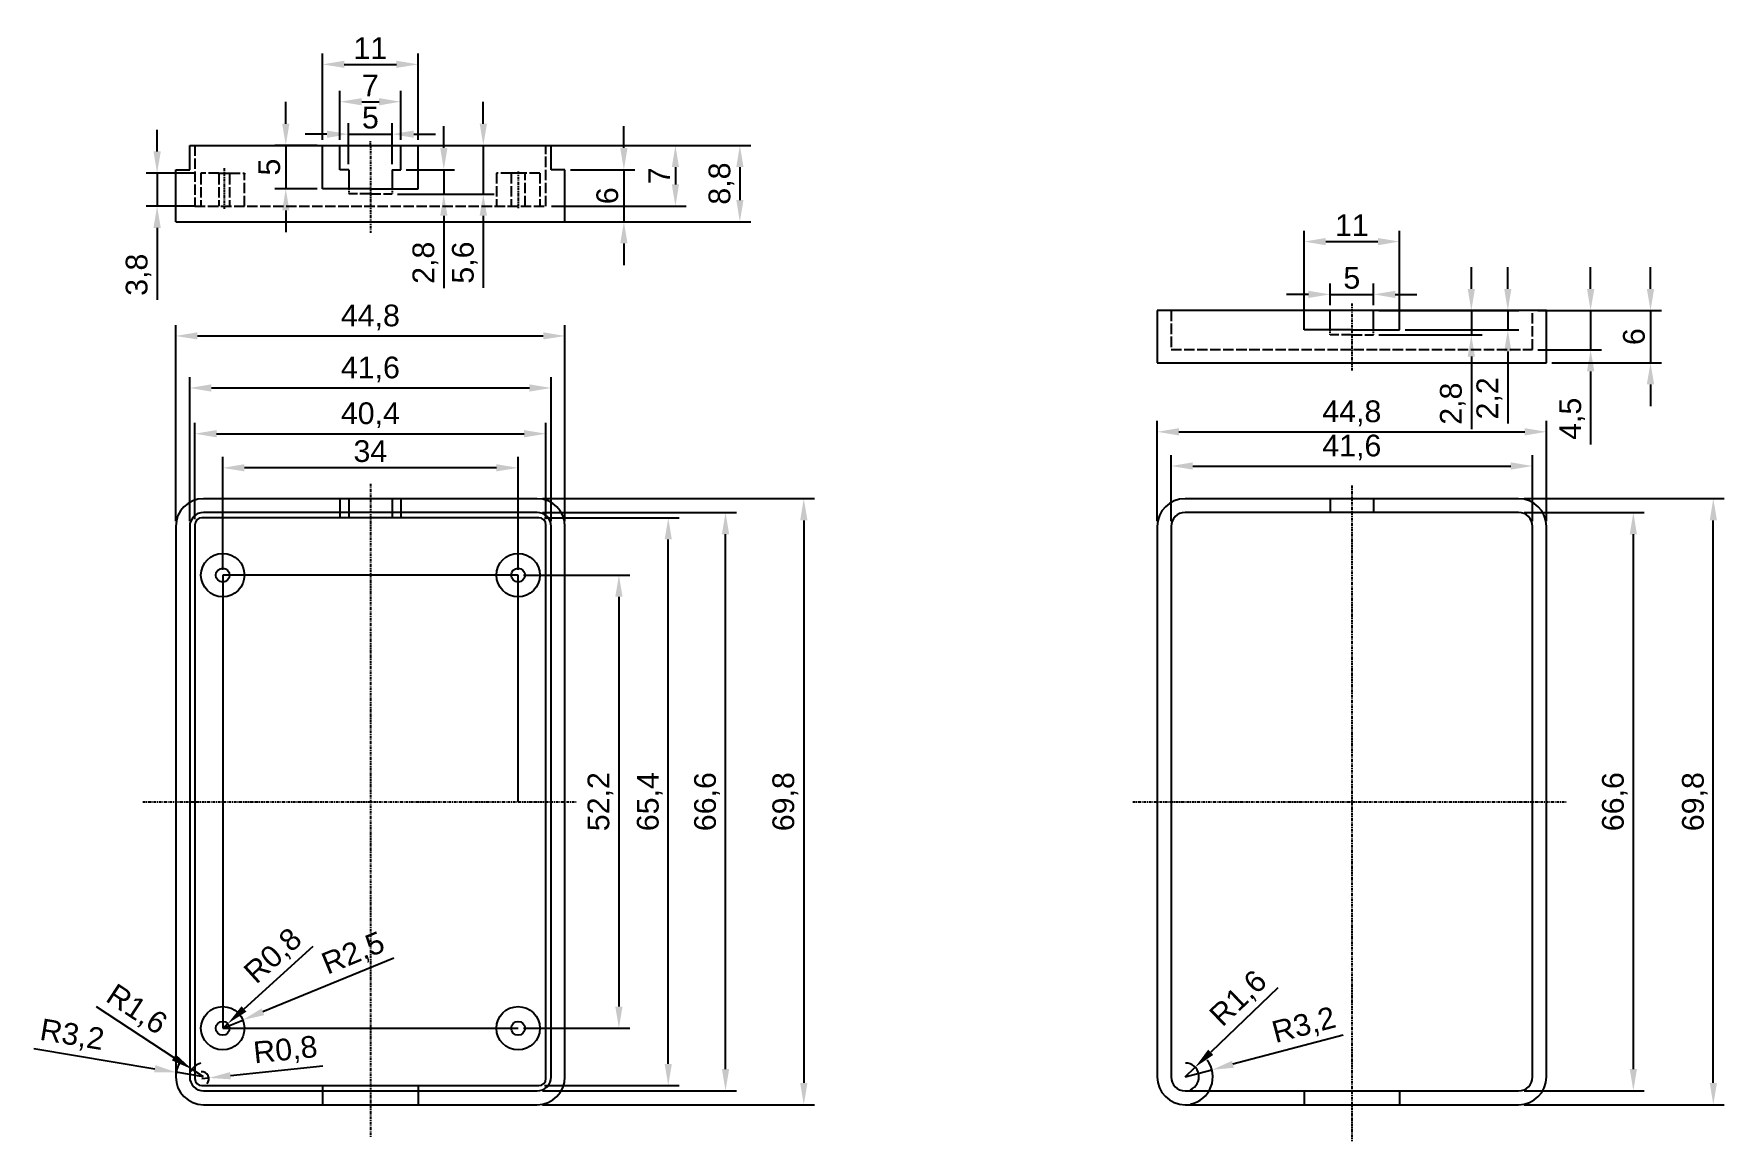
# Model space of a CAD drawing. Header units: millimetres. Extents: x 1697 to 1892, y 1775 to 1903.
import ezdxf

# ---------------------------------------------------------------- set-up
doc = ezdxf.new("R2010")
doc.units = ezdxf.units.MM
doc.header["$LTSCALE"] = 0.1
doc.linetypes.add('ACAD_ISO02W100', pattern=[15, 12, -3])
doc.linetypes.add('CENTER', pattern=[50.8, 31.75, -6.35, 6.35, -6.35])
doc.styles.get("Standard").update_dxf_attribs({"font": 'ARIAL.TTF'})
doc.dimstyles.new('ISO-25', dxfattribs={"dimtxt": 2.5, "dimasz": 2.5, "dimexe": 1.25, "dimexo": 0.625, "dimtad": 1, "dimtxsty": 'Standard', "dimcen": 2.5, "dimadec": 0, "dimazin": 0, "dimtfac": 1, "dimtmove": 0, "dimatfit": 3, "dimfxl": 1, "dimarcsym": 0})

# ---------------------------------------------------------------- blocks, each defined once
blk = doc.blocks.new('*D3')
at = {"color": 0, "lineweight": -2, "ltscale": 0.1, "transparency": 16777216}
for p, q in [((1719.07, 1841.11), (1719.07, 1854.09)), ((1750.57, 1852.84), (1721.57, 1852.84)), ((1753.07, 1841.11), (1753.07, 1854.09))]:
    blk.add_line(p, q, dxfattribs=at)
at = {"color": 0, "ltscale": 0.1, "transparency": 16777216}
for points in [[(1721.57, 1853.26), (1721.57, 1852.43), (1719.07, 1852.84)], [(1750.57, 1853.26), (1750.57, 1852.43), (1753.07, 1852.84)]]:
    blk.add_solid(points, dxfattribs=at)
at = {"layer": 'Defpoints', "color": 0, "ltscale": 0.1, "transparency": 16777216}
for p in [(1719.07, 1852.84), (1719.07, 1840.49), (1753.07, 1840.49)]:
    blk.add_point(p, dxfattribs=at)
at = {"color": 0, "ltscale": 0.1, "transparency": 16777216, "insert": (1736.07, 1854.75), "char_height": 2.5, "attachment_point": 5}
blk.add_mtext('34', dxfattribs=at)
blk = doc.blocks.new('*D4')
at = {"color": 0, "lineweight": -2, "ltscale": 0.1, "transparency": 16777216}
for p, q in [((1715.87, 1846.91), (1715.87, 1858.02)), ((1718.37, 1856.77), (1753.77, 1856.77)), ((1756.27, 1846.91), (1756.27, 1858.02))]:
    blk.add_line(p, q, dxfattribs=at)
at = {"color": 0, "ltscale": 0.1, "transparency": 16777216}
for points in [[(1718.37, 1857.19), (1718.37, 1856.35), (1715.87, 1856.77)], [(1753.77, 1857.19), (1753.77, 1856.35), (1756.27, 1856.77)]]:
    blk.add_solid(points, dxfattribs=at)
at = {"layer": 'Defpoints', "color": 0, "ltscale": 0.1, "transparency": 16777216}
for p in [(1756.27, 1856.77), (1715.87, 1846.29), (1756.27, 1846.29)]:
    blk.add_point(p, dxfattribs=at)
at = {"color": 0, "ltscale": 0.1, "transparency": 16777216, "insert": (1736.07, 1858.9), "char_height": 2.5, "attachment_point": 5}
blk.add_mtext('40,4', dxfattribs=at)
blk = doc.blocks.new('*D5')
at = {"color": 0, "lineweight": -2, "ltscale": 0.1, "transparency": 16777216}
for p, q in [((1715.27, 1846.71), (1715.27, 1863.29)), ((1756.87, 1846.71), (1756.87, 1863.29)), ((1717.77, 1862.04), (1754.37, 1862.04))]:
    blk.add_line(p, q, dxfattribs=at)
at = {"color": 0, "ltscale": 0.1, "transparency": 16777216}
for points in [[(1717.77, 1862.46), (1717.77, 1861.62), (1715.27, 1862.04)], [(1754.37, 1862.46), (1754.37, 1861.62), (1756.87, 1862.04)]]:
    blk.add_solid(points, dxfattribs=at)
at = {"layer": 'Defpoints', "color": 0, "ltscale": 0.1, "transparency": 16777216}
for p in [(1756.87, 1862.04), (1715.27, 1846.09), (1756.87, 1846.09)]:
    blk.add_point(p, dxfattribs=at)
at = {"color": 0, "ltscale": 0.1, "transparency": 16777216, "insert": (1736.07, 1864.17), "char_height": 2.5, "attachment_point": 5}
blk.add_mtext('41,6', dxfattribs=at)
blk = doc.blocks.new('*D6')
at = {"color": 0, "lineweight": -2, "ltscale": 0.1, "transparency": 16777216}
for p, q in [((1713.67, 1846.71), (1713.67, 1869.28)), ((1716.17, 1868.03), (1755.97, 1868.03)), ((1758.47, 1846.71), (1758.47, 1869.28))]:
    blk.add_line(p, q, dxfattribs=at)
at = {"color": 0, "ltscale": 0.1, "transparency": 16777216}
for points in [[(1716.17, 1868.45), (1716.17, 1867.62), (1713.67, 1868.03)], [(1755.97, 1868.45), (1755.97, 1867.62), (1758.47, 1868.03)]]:
    blk.add_solid(points, dxfattribs=at)
at = {"layer": 'Defpoints', "color": 0, "ltscale": 0.1, "transparency": 16777216}
for p in [(1758.47, 1868.03), (1713.67, 1846.09), (1758.47, 1846.09)]:
    blk.add_point(p, dxfattribs=at)
at = {"color": 0, "ltscale": 0.1, "transparency": 16777216, "insert": (1736.07, 1870.16), "char_height": 2.5, "attachment_point": 5}
blk.add_mtext('44,8', dxfattribs=at)
blk = doc.blocks.new('*D7')
at = {"color": 0, "lineweight": -2, "ltscale": 0.1, "transparency": 16777216}
for p, q in [((1753.7, 1840.49), (1765.93, 1840.49)), ((1764.68, 1837.99), (1764.68, 1790.79)), ((1753.7, 1788.29), (1765.93, 1788.29))]:
    blk.add_line(p, q, dxfattribs=at)
at = {"color": 0, "ltscale": 0.1, "transparency": 16777216}
for points in [[(1764.26, 1837.99), (1765.09, 1837.99), (1764.68, 1840.49)], [(1764.26, 1790.79), (1765.09, 1790.79), (1764.68, 1788.29)]]:
    blk.add_solid(points, dxfattribs=at)
at = {"layer": 'Defpoints', "color": 0, "ltscale": 0.1, "transparency": 16777216}
for p in [(1753.07, 1840.49), (1753.07, 1788.29), (1764.68, 1788.29)]:
    blk.add_point(p, dxfattribs=at)
at = {"color": 0, "ltscale": 0.1, "transparency": 16777216, "insert": (1762.55, 1814.39), "char_height": 2.5, "attachment_point": 5, "rotation": 90}
blk.add_mtext('52,2', dxfattribs=at)
blk = doc.blocks.new('*D8')
at = {"color": 0, "lineweight": -2, "ltscale": 0.1, "transparency": 16777216}
for p, q in [((1756.1, 1847.09), (1771.61, 1847.09)), ((1770.36, 1784.19), (1770.36, 1844.59)), ((1756.1, 1781.69), (1771.61, 1781.69))]:
    blk.add_line(p, q, dxfattribs=at)
at = {"color": 0, "ltscale": 0.1, "transparency": 16777216}
for points in [[(1769.94, 1844.59), (1770.77, 1844.59), (1770.36, 1847.09)], [(1769.94, 1784.19), (1770.77, 1784.19), (1770.36, 1781.69)]]:
    blk.add_solid(points, dxfattribs=at)
at = {"layer": 'Defpoints', "color": 0, "ltscale": 0.1, "transparency": 16777216}
for p in [(1755.47, 1847.09), (1770.36, 1847.09), (1755.47, 1781.69)]:
    blk.add_point(p, dxfattribs=at)
at = {"color": 0, "ltscale": 0.1, "transparency": 16777216, "insert": (1768.23, 1814.39), "char_height": 2.5, "attachment_point": 5, "rotation": 90}
blk.add_mtext('65,4', dxfattribs=at)
blk = doc.blocks.new('*D9')
at = {"color": 0, "lineweight": -2, "ltscale": 0.1, "transparency": 16777216}
for p, q in [((1755.9, 1847.69), (1778.2, 1847.69)), ((1776.95, 1783.59), (1776.95, 1845.19)), ((1755.9, 1781.09), (1778.2, 1781.09))]:
    blk.add_line(p, q, dxfattribs=at)
at = {"color": 0, "ltscale": 0.1, "transparency": 16777216}
for points in [[(1776.53, 1845.19), (1777.37, 1845.19), (1776.95, 1847.69)], [(1776.53, 1783.59), (1777.37, 1783.59), (1776.95, 1781.09)]]:
    blk.add_solid(points, dxfattribs=at)
at = {"layer": 'Defpoints', "color": 0, "ltscale": 0.1, "transparency": 16777216}
for p in [(1755.27, 1847.69), (1776.95, 1847.69), (1755.27, 1781.09)]:
    blk.add_point(p, dxfattribs=at)
at = {"color": 0, "ltscale": 0.1, "transparency": 16777216, "insert": (1774.82, 1814.39), "char_height": 2.5, "attachment_point": 5, "rotation": 90}
blk.add_mtext('66,6', dxfattribs=at)
blk = doc.blocks.new('*D10')
at = {"color": 0, "lineweight": -2, "ltscale": 0.1, "transparency": 16777216}
for p, q in [((1755.9, 1849.29), (1787.21, 1849.29)), ((1785.96, 1846.79), (1785.96, 1781.99)), ((1755.9, 1779.49), (1787.21, 1779.49))]:
    blk.add_line(p, q, dxfattribs=at)
at = {"color": 0, "ltscale": 0.1, "transparency": 16777216}
for points in [[(1785.54, 1846.79), (1786.38, 1846.79), (1785.96, 1849.29)], [(1785.54, 1781.99), (1786.38, 1781.99), (1785.96, 1779.49)]]:
    blk.add_solid(points, dxfattribs=at)
at = {"layer": 'Defpoints', "color": 0, "ltscale": 0.1, "transparency": 16777216}
for p in [(1755.27, 1849.29), (1755.27, 1779.49), (1785.96, 1779.49)]:
    blk.add_point(p, dxfattribs=at)
at = {"color": 0, "ltscale": 0.1, "transparency": 16777216, "insert": (1783.83, 1814.39), "char_height": 2.5, "attachment_point": 5, "rotation": 90}
blk.add_mtext('69,8', dxfattribs=at)
blk = doc.blocks.new('*D11')
at = {"color": 0, "lineweight": -2, "ltscale": 0.1, "transparency": 16777216}
for p, q in [((1729.44, 1797.7), (1721.51, 1790.51)), ((1719.07, 1788.29), (1719.66, 1788.83))]:
    blk.add_line(p, q, dxfattribs=at)
at = {"color": 0, "ltscale": 0.1, "transparency": 16777216}
blk.add_solid([(1721.23, 1790.82), (1721.8, 1790.2), (1719.66, 1788.83)], dxfattribs=at)
at = {"layer": 'Defpoints', "color": 0, "ltscale": 0.1, "transparency": 16777216}
for p in [(1719.07, 1788.29), (1719.66, 1788.83)]:
    blk.add_point(p, dxfattribs=at)
at = {"color": 0, "ltscale": 0.1, "transparency": 16777216, "insert": (1724.97, 1796.52), "char_height": 2.5, "attachment_point": 5, "rotation": 42.2461}
blk.add_mtext('R0,8', dxfattribs=at)
blk = doc.blocks.new('*D12')
at = {"color": 0, "lineweight": -2, "ltscale": 0.1, "transparency": 16777216}
for p, q in [((1738.76, 1796.38), (1723.7, 1790.19)), ((1719.07, 1788.29), (1721.38, 1789.24))]:
    blk.add_line(p, q, dxfattribs=at)
at = {"color": 0, "ltscale": 0.1, "transparency": 16777216}
blk.add_solid([(1723.54, 1790.57), (1723.85, 1789.8), (1721.38, 1789.24)], dxfattribs=at)
at = {"layer": 'Defpoints', "color": 0, "ltscale": 0.1, "transparency": 16777216}
for p in [(1719.07, 1788.29), (1721.38, 1789.24)]:
    blk.add_point(p, dxfattribs=at)
at = {"color": 0, "ltscale": 0.1, "transparency": 16777216, "insert": (1734.15, 1796.79), "char_height": 2.5, "attachment_point": 5, "rotation": 22.3478}
blk.add_mtext('R2,5', dxfattribs=at)
blk = doc.blocks.new('*D13')
at = {"color": 0, "lineweight": -2, "ltscale": 0.1, "transparency": 16777216}
for p, q in [((1716.67, 1782.49), (1717.47, 1782.57)), ((1730.6, 1783.93), (1719.95, 1782.83))]:
    blk.add_line(p, q, dxfattribs=at)
blk.add_arc((1716.67, 1782.49), 0.8, 314.7623, 95.4451, dxfattribs=at)
at = {"color": 0, "ltscale": 0.1, "transparency": 16777216}
blk.add_solid([(1719.91, 1783.24), (1720, 1782.41), (1717.47, 1782.57)], dxfattribs=at)
at = {"layer": 'Defpoints', "color": 0, "ltscale": 0.1, "transparency": 16777216}
for p in [(1716.67, 1782.49), (1717.47, 1782.57)]:
    blk.add_point(p, dxfattribs=at)
at = {"color": 0, "ltscale": 0.1, "transparency": 16777216, "insert": (1726.3, 1785.63), "char_height": 2.5, "attachment_point": 5, "rotation": 5.9204}
blk.add_mtext('R0,8', dxfattribs=at)
blk = doc.blocks.new('*D14')
at = {"color": 0, "lineweight": -2, "ltscale": 0.1, "transparency": 16777216}
for p, q in [((1704.5, 1790.8), (1713.44, 1784.94)), ((1716.87, 1782.69), (1715.53, 1783.57))]:
    blk.add_line(p, q, dxfattribs=at)
blk.add_arc((1716.87, 1782.69), 1.6, 101.9807, 157.6188, dxfattribs=at)
at = {"color": 0, "ltscale": 0.1, "transparency": 16777216}
blk.add_solid([(1713.67, 1785.29), (1713.22, 1784.59), (1715.53, 1783.57)], dxfattribs=at)
at = {"layer": 'Defpoints', "color": 0, "ltscale": 0.1, "transparency": 16777216}
for p in [(1715.53, 1783.57), (1716.87, 1782.69)]:
    blk.add_point(p, dxfattribs=at)
at = {"color": 0, "ltscale": 0.1, "transparency": 16777216, "insert": (1709.09, 1790.33), "char_height": 2.5, "attachment_point": 5, "rotation": 326.743}
blk.add_mtext('R1,6', dxfattribs=at)
blk = doc.blocks.new('*D15')
at = {"color": 0, "lineweight": -2, "ltscale": 0.1, "transparency": 16777216}
for p, q in [((1697.33, 1785.95), (1711.25, 1783.63)), ((1716.87, 1782.69), (1713.72, 1783.22))]:
    blk.add_line(p, q, dxfattribs=at)
blk.add_arc((1716.87, 1782.69), 3.2, 148.1322, 180, dxfattribs=at)
at = {"color": 0, "ltscale": 0.1, "transparency": 16777216}
blk.add_solid([(1711.32, 1784.04), (1711.18, 1783.22), (1713.72, 1783.22)], dxfattribs=at)
at = {"layer": 'Defpoints', "color": 0, "ltscale": 0.1, "transparency": 16777216}
for p in [(1713.72, 1783.22), (1716.87, 1782.69)]:
    blk.add_point(p, dxfattribs=at)
at = {"color": 0, "ltscale": 0.1, "transparency": 16777216, "insert": (1701.71, 1787.38), "char_height": 2.5, "attachment_point": 5, "rotation": 350.5134}
blk.add_mtext('R3,2', dxfattribs=at)
blk = doc.blocks.new('*D17')
at = {"color": 0, "lineweight": -2, "ltscale": 0.1, "transparency": 16777216}
for p, q in [((1765.25, 1889.68), (1765.25, 1892.18)), ((1759.1, 1887.18), (1766.5, 1887.18)), ((1765.25, 1887.18), (1765.25, 1881.18)), ((1759.1, 1881.18), (1766.5, 1881.18)), ((1765.25, 1878.68), (1765.25, 1876.18))]:
    blk.add_line(p, q, dxfattribs=at)
at = {"color": 0, "ltscale": 0.1, "transparency": 16777216}
for points in [[(1764.83, 1889.68), (1765.67, 1889.68), (1765.25, 1887.18)], [(1764.83, 1878.68), (1765.67, 1878.68), (1765.25, 1881.18)]]:
    blk.add_solid(points, dxfattribs=at)
at = {"layer": 'Defpoints', "color": 0, "ltscale": 0.1, "transparency": 16777216}
for p in [(1758.47, 1887.18), (1758.47, 1881.18), (1765.25, 1881.18)]:
    blk.add_point(p, dxfattribs=at)
at = {"color": 0, "ltscale": 0.1, "transparency": 16777216, "insert": (1763.35, 1884.18), "char_height": 2.5, "attachment_point": 5, "rotation": 90}
blk.add_mtext('6', dxfattribs=at)
blk = doc.blocks.new('*D19')
at = {"color": 0, "lineweight": -2, "ltscale": 0.1, "transparency": 16777216}
for p, q in [((1757.5, 1889.98), (1779.85, 1889.98)), ((1778.6, 1887.48), (1778.6, 1883.68)), ((1757.5, 1881.18), (1779.85, 1881.18))]:
    blk.add_line(p, q, dxfattribs=at)
at = {"color": 0, "ltscale": 0.1, "transparency": 16777216}
for points in [[(1778.19, 1887.48), (1779.02, 1887.48), (1778.6, 1889.98)], [(1778.19, 1883.68), (1779.02, 1883.68), (1778.6, 1881.18)]]:
    blk.add_solid(points, dxfattribs=at)
at = {"layer": 'Defpoints', "color": 0, "ltscale": 0.1, "transparency": 16777216}
for p in [(1756.87, 1889.98), (1756.87, 1881.18), (1778.6, 1881.18)]:
    blk.add_point(p, dxfattribs=at)
at = {"color": 0, "ltscale": 0.1, "transparency": 16777216, "insert": (1776.48, 1885.58), "char_height": 2.5, "attachment_point": 5, "rotation": 90}
blk.add_mtext('8,8', dxfattribs=at)
blk = doc.blocks.new('*D20')
at = {"color": 0, "lineweight": -2, "ltscale": 0.1, "transparency": 16777216}
for p, q in [((1756.9, 1889.98), (1772.43, 1889.98)), ((1771.18, 1887.48), (1771.18, 1885.48)), ((1756.9, 1882.98), (1772.43, 1882.98))]:
    blk.add_line(p, q, dxfattribs=at)
at = {"color": 0, "ltscale": 0.1, "transparency": 16777216}
for points in [[(1770.77, 1887.48), (1771.6, 1887.48), (1771.18, 1889.98)], [(1770.77, 1885.48), (1771.6, 1885.48), (1771.18, 1882.98)]]:
    blk.add_solid(points, dxfattribs=at)
at = {"layer": 'Defpoints', "color": 0, "ltscale": 0.1, "transparency": 16777216}
for p in [(1756.27, 1889.98), (1756.27, 1882.98), (1771.18, 1882.98)]:
    blk.add_point(p, dxfattribs=at)
at = {"color": 0, "ltscale": 0.1, "transparency": 16777216, "insert": (1769.31, 1886.48), "char_height": 2.5, "attachment_point": 5, "rotation": 90}
blk.add_mtext('7', dxfattribs=at)
blk = doc.blocks.new('*D21')
at = {"color": 0, "lineweight": -2, "ltscale": 0.1, "transparency": 16777216}
for p, q in [((1733.57, 1887.81), (1733.57, 1892.52)), ((1738.57, 1887.81), (1738.57, 1892.52)), ((1731.07, 1891.27), (1728.57, 1891.27)), ((1733.57, 1891.27), (1738.57, 1891.27)), ((1741.07, 1891.27), (1743.57, 1891.27))]:
    blk.add_line(p, q, dxfattribs=at)
at = {"color": 0, "ltscale": 0.1, "transparency": 16777216}
for points in [[(1731.07, 1891.69), (1731.07, 1890.85), (1733.57, 1891.27)], [(1741.07, 1891.69), (1741.07, 1890.85), (1738.57, 1891.27)]]:
    blk.add_solid(points, dxfattribs=at)
at = {"layer": 'Defpoints', "color": 0, "ltscale": 0.1, "transparency": 16777216}
for p in [(1738.57, 1891.27), (1733.57, 1887.18), (1738.57, 1887.18)]:
    blk.add_point(p, dxfattribs=at)
at = {"color": 0, "ltscale": 0.1, "transparency": 16777216, "insert": (1736.07, 1893.16), "char_height": 2.5, "attachment_point": 5}
blk.add_mtext('5', dxfattribs=at)
blk = doc.blocks.new('*D22')
at = {"color": 0, "lineweight": -2, "ltscale": 0.1, "transparency": 16777216}
for p, q in [((1732.57, 1890.61), (1732.57, 1896.26)), ((1739.57, 1890.61), (1739.57, 1896.26)), ((1735.07, 1895.01), (1737.07, 1895.01))]:
    blk.add_line(p, q, dxfattribs=at)
at = {"color": 0, "ltscale": 0.1, "transparency": 16777216}
for points in [[(1735.07, 1895.42), (1735.07, 1894.59), (1732.57, 1895.01)], [(1737.07, 1895.42), (1737.07, 1894.59), (1739.57, 1895.01)]]:
    blk.add_solid(points, dxfattribs=at)
at = {"layer": 'Defpoints', "color": 0, "ltscale": 0.1, "transparency": 16777216}
for p in [(1739.57, 1895.01), (1732.57, 1889.98), (1739.57, 1889.98)]:
    blk.add_point(p, dxfattribs=at)
at = {"color": 0, "ltscale": 0.1, "transparency": 16777216, "insert": (1736.07, 1896.88), "char_height": 2.5, "attachment_point": 5}
blk.add_mtext('7', dxfattribs=at)
blk = doc.blocks.new('*D23')
at = {"color": 0, "lineweight": -2, "ltscale": 0.1, "transparency": 16777216}
for p, q in [((1730.57, 1890.61), (1730.57, 1900.56)), ((1733.07, 1899.31), (1739.07, 1899.31)), ((1741.57, 1890.61), (1741.57, 1900.56))]:
    blk.add_line(p, q, dxfattribs=at)
at = {"color": 0, "ltscale": 0.1, "transparency": 16777216}
for points in [[(1733.07, 1899.73), (1733.07, 1898.9), (1730.57, 1899.31)], [(1739.07, 1899.73), (1739.07, 1898.9), (1741.57, 1899.31)]]:
    blk.add_solid(points, dxfattribs=at)
at = {"layer": 'Defpoints', "color": 0, "ltscale": 0.1, "transparency": 16777216}
for p in [(1741.57, 1899.31), (1730.57, 1889.98), (1741.57, 1889.98)]:
    blk.add_point(p, dxfattribs=at)
at = {"color": 0, "ltscale": 0.1, "transparency": 16777216, "insert": (1736.07, 1901.19), "char_height": 2.5, "attachment_point": 5}
blk.add_mtext('11', dxfattribs=at)
blk = doc.blocks.new('*D25')
at = {"color": 0, "lineweight": -2, "ltscale": 0.1, "transparency": 16777216}
for p, q in [((1744.52, 1889.68), (1744.52, 1892.18)), ((1740.2, 1887.18), (1745.77, 1887.18)), ((1744.52, 1887.18), (1744.52, 1884.38)), ((1739.2, 1884.38), (1745.77, 1884.38)), ((1744.52, 1881.88), (1744.52, 1873.53))]:
    blk.add_line(p, q, dxfattribs=at)
at = {"color": 0, "ltscale": 0.1, "transparency": 16777216}
for points in [[(1744.11, 1889.68), (1744.94, 1889.68), (1744.52, 1887.18)], [(1744.11, 1881.88), (1744.94, 1881.88), (1744.52, 1884.38)]]:
    blk.add_solid(points, dxfattribs=at)
at = {"layer": 'Defpoints', "color": 0, "ltscale": 0.1, "transparency": 16777216}
for p in [(1739.57, 1887.18), (1738.57, 1884.38), (1744.52, 1884.38)]:
    blk.add_point(p, dxfattribs=at)
at = {"color": 0, "ltscale": 0.1, "transparency": 16777216, "insert": (1742.4, 1876.46), "char_height": 2.5, "attachment_point": 5, "rotation": 90}
blk.add_mtext('2,8', dxfattribs=at)
blk = doc.blocks.new('*D26')
at = {"color": 0, "lineweight": -2, "ltscale": 0.1, "transparency": 16777216}
for p, q in [((1749.07, 1892.48), (1749.07, 1894.98)), ((1740.2, 1889.98), (1750.32, 1889.98)), ((1749.07, 1889.98), (1749.07, 1884.38)), ((1739.2, 1884.38), (1750.32, 1884.38)), ((1749.07, 1881.88), (1749.07, 1873.58))]:
    blk.add_line(p, q, dxfattribs=at)
at = {"color": 0, "ltscale": 0.1, "transparency": 16777216}
for points in [[(1748.65, 1892.48), (1749.49, 1892.48), (1749.07, 1889.98)], [(1748.65, 1881.88), (1749.49, 1881.88), (1749.07, 1884.38)]]:
    blk.add_solid(points, dxfattribs=at)
at = {"layer": 'Defpoints', "color": 0, "ltscale": 0.1, "transparency": 16777216}
for p in [(1739.57, 1889.98), (1738.57, 1884.38), (1749.07, 1884.38)]:
    blk.add_point(p, dxfattribs=at)
at = {"color": 0, "ltscale": 0.1, "transparency": 16777216, "insert": (1746.94, 1876.48), "char_height": 2.5, "attachment_point": 5, "rotation": 90}
blk.add_mtext('5,6', dxfattribs=at)
blk = doc.blocks.new('*D27')
at = {"color": 0, "lineweight": -2, "ltscale": 0.1, "transparency": 16777216}
for p, q in [((1726.33, 1892.48), (1726.33, 1894.98)), ((1729.95, 1889.98), (1725.08, 1889.98)), ((1726.33, 1889.98), (1726.33, 1884.98)), ((1729.95, 1884.98), (1725.08, 1884.98)), ((1726.33, 1882.48), (1726.33, 1879.98))]:
    blk.add_line(p, q, dxfattribs=at)
at = {"color": 0, "ltscale": 0.1, "transparency": 16777216}
for points in [[(1725.92, 1892.48), (1726.75, 1892.48), (1726.33, 1889.98)], [(1725.92, 1882.48), (1726.75, 1882.48), (1726.33, 1884.98)]]:
    blk.add_solid(points, dxfattribs=at)
at = {"layer": 'Defpoints', "color": 0, "ltscale": 0.1, "transparency": 16777216}
for p in [(1730.57, 1889.98), (1726.33, 1884.98), (1730.57, 1884.98)]:
    blk.add_point(p, dxfattribs=at)
at = {"color": 0, "ltscale": 0.1, "transparency": 16777216, "insert": (1724.44, 1887.48), "char_height": 2.5, "attachment_point": 5, "rotation": 90}
blk.add_mtext('5', dxfattribs=at)
blk = doc.blocks.new('*D29')
at = {"color": 0, "lineweight": -2, "ltscale": 0.1, "transparency": 16777216}
for p, q in [((1711.52, 1889.28), (1711.52, 1891.78)), ((1715.95, 1886.78), (1710.27, 1886.78)), ((1711.52, 1886.78), (1711.52, 1882.98)), ((1715.95, 1882.98), (1710.27, 1882.98)), ((1711.52, 1880.48), (1711.52, 1872.18))]:
    blk.add_line(p, q, dxfattribs=at)
at = {"color": 0, "ltscale": 0.1, "transparency": 16777216}
for points in [[(1711.1, 1889.28), (1711.94, 1889.28), (1711.52, 1886.78)], [(1711.1, 1880.48), (1711.94, 1880.48), (1711.52, 1882.98)]]:
    blk.add_solid(points, dxfattribs=at)
at = {"layer": 'Defpoints', "color": 0, "ltscale": 0.1, "transparency": 16777216}
for p in [(1716.57, 1886.78), (1711.52, 1882.98), (1716.57, 1882.98)]:
    blk.add_point(p, dxfattribs=at)
at = {"color": 0, "ltscale": 0.1, "transparency": 16777216, "insert": (1709.39, 1875.08), "char_height": 2.5, "attachment_point": 5, "rotation": 90}
blk.add_mtext('3,8', dxfattribs=at)
blk = doc.blocks.new('*D30')
at = {"color": 0, "lineweight": -2, "ltscale": 0.1, "transparency": 16777216}
for p, q in [((1826.64, 1846.71), (1826.64, 1858.24)), ((1871.44, 1846.71), (1871.44, 1858.24)), ((1829.14, 1856.99), (1868.94, 1856.99))]:
    blk.add_line(p, q, dxfattribs=at)
at = {"color": 0, "ltscale": 0.1, "transparency": 16777216}
for points in [[(1829.14, 1857.41), (1829.14, 1856.57), (1826.64, 1856.99)], [(1868.94, 1857.41), (1868.94, 1856.57), (1871.44, 1856.99)]]:
    blk.add_solid(points, dxfattribs=at)
at = {"layer": 'Defpoints', "color": 0, "ltscale": 0.1, "transparency": 16777216}
for p in [(1871.44, 1856.99), (1826.64, 1846.09), (1871.44, 1846.09)]:
    blk.add_point(p, dxfattribs=at)
at = {"color": 0, "ltscale": 0.1, "transparency": 16777216, "insert": (1849.04, 1859.12), "char_height": 2.5, "attachment_point": 5}
blk.add_mtext('44,8', dxfattribs=at)
blk = doc.blocks.new('*D31')
at = {"color": 0, "lineweight": -2, "ltscale": 0.1, "transparency": 16777216}
for p, q in [((1828.24, 1846.71), (1828.24, 1854.3)), ((1830.74, 1853.05), (1867.34, 1853.05)), ((1869.84, 1846.71), (1869.84, 1854.3))]:
    blk.add_line(p, q, dxfattribs=at)
at = {"color": 0, "ltscale": 0.1, "transparency": 16777216}
for points in [[(1830.74, 1853.47), (1830.74, 1852.63), (1828.24, 1853.05)], [(1867.34, 1853.47), (1867.34, 1852.63), (1869.84, 1853.05)]]:
    blk.add_solid(points, dxfattribs=at)
at = {"layer": 'Defpoints', "color": 0, "ltscale": 0.1, "transparency": 16777216}
for p in [(1869.84, 1853.05), (1828.24, 1846.09), (1869.84, 1846.09)]:
    blk.add_point(p, dxfattribs=at)
at = {"color": 0, "ltscale": 0.1, "transparency": 16777216, "insert": (1849.04, 1855.18), "char_height": 2.5, "attachment_point": 5}
blk.add_mtext('41,6', dxfattribs=at)
blk = doc.blocks.new('*D32')
at = {"color": 0, "lineweight": -2, "ltscale": 0.1, "transparency": 16777216}
for p, q in [((1868.87, 1847.69), (1882.7, 1847.69)), ((1881.45, 1783.59), (1881.45, 1845.19)), ((1868.87, 1781.09), (1882.7, 1781.09))]:
    blk.add_line(p, q, dxfattribs=at)
at = {"color": 0, "ltscale": 0.1, "transparency": 16777216}
for points in [[(1881.03, 1845.19), (1881.86, 1845.19), (1881.45, 1847.69)], [(1881.03, 1783.59), (1881.86, 1783.59), (1881.45, 1781.09)]]:
    blk.add_solid(points, dxfattribs=at)
at = {"layer": 'Defpoints', "color": 0, "ltscale": 0.1, "transparency": 16777216}
for p in [(1868.24, 1847.69), (1881.45, 1847.69), (1868.24, 1781.09)]:
    blk.add_point(p, dxfattribs=at)
at = {"color": 0, "ltscale": 0.1, "transparency": 16777216, "insert": (1879.32, 1814.39), "char_height": 2.5, "attachment_point": 5, "rotation": 90}
blk.add_mtext('66,6', dxfattribs=at)
blk = doc.blocks.new('*D33')
at = {"color": 0, "lineweight": -2, "ltscale": 0.1, "transparency": 16777216}
for p, q in [((1868.87, 1849.29), (1891.9, 1849.29)), ((1890.65, 1781.99), (1890.65, 1846.79)), ((1868.87, 1779.49), (1891.9, 1779.49))]:
    blk.add_line(p, q, dxfattribs=at)
at = {"color": 0, "ltscale": 0.1, "transparency": 16777216}
for points in [[(1890.24, 1846.79), (1891.07, 1846.79), (1890.65, 1849.29)], [(1890.24, 1781.99), (1891.07, 1781.99), (1890.65, 1779.49)]]:
    blk.add_solid(points, dxfattribs=at)
at = {"layer": 'Defpoints', "color": 0, "ltscale": 0.1, "transparency": 16777216}
for p in [(1868.24, 1849.29), (1890.65, 1849.29), (1868.24, 1779.49)]:
    blk.add_point(p, dxfattribs=at)
at = {"color": 0, "ltscale": 0.1, "transparency": 16777216, "insert": (1888.53, 1814.39), "char_height": 2.5, "attachment_point": 5, "rotation": 90}
blk.add_mtext('69,8', dxfattribs=at)
blk = doc.blocks.new('*D34')
at = {"color": 0, "lineweight": -2, "ltscale": 0.1, "transparency": 16777216}
for p, q in [((1846.54, 1871.58), (1846.54, 1874.07)), ((1851.54, 1871.58), (1851.54, 1874.07)), ((1844.04, 1872.82), (1841.54, 1872.82)), ((1846.54, 1872.82), (1851.54, 1872.82)), ((1854.04, 1872.82), (1856.54, 1872.82))]:
    blk.add_line(p, q, dxfattribs=at)
at = {"color": 0, "ltscale": 0.1, "transparency": 16777216}
for points in [[(1844.04, 1873.23), (1844.04, 1872.4), (1846.54, 1872.82)], [(1854.04, 1873.23), (1854.04, 1872.4), (1851.54, 1872.82)]]:
    blk.add_solid(points, dxfattribs=at)
at = {"layer": 'Defpoints', "color": 0, "ltscale": 0.1, "transparency": 16777216}
for p in [(1851.54, 1872.82), (1846.54, 1870.95), (1851.54, 1870.95)]:
    blk.add_point(p, dxfattribs=at)
at = {"color": 0, "ltscale": 0.1, "transparency": 16777216, "insert": (1849.04, 1874.71), "char_height": 2.5, "attachment_point": 5}
blk.add_mtext('5', dxfattribs=at)
blk = doc.blocks.new('*D35')
at = {"color": 0, "lineweight": -2, "ltscale": 0.1, "transparency": 16777216}
for p, q in [((1843.54, 1869.38), (1843.54, 1880.15)), ((1854.54, 1869.38), (1854.54, 1880.15)), ((1846.04, 1878.9), (1852.04, 1878.9))]:
    blk.add_line(p, q, dxfattribs=at)
at = {"color": 0, "ltscale": 0.1, "transparency": 16777216}
for points in [[(1846.04, 1879.31), (1846.04, 1878.48), (1843.54, 1878.9)], [(1852.04, 1879.31), (1852.04, 1878.48), (1854.54, 1878.9)]]:
    blk.add_solid(points, dxfattribs=at)
at = {"layer": 'Defpoints', "color": 0, "ltscale": 0.1, "transparency": 16777216}
for p in [(1854.54, 1878.9), (1843.54, 1868.75), (1854.54, 1868.75)]:
    blk.add_point(p, dxfattribs=at)
at = {"color": 0, "ltscale": 0.1, "transparency": 16777216, "insert": (1849.04, 1880.78), "char_height": 2.5, "attachment_point": 5}
blk.add_mtext('11', dxfattribs=at)
blk = doc.blocks.new('*D36')
at = {"color": 0, "lineweight": -2, "ltscale": 0.1, "transparency": 16777216}
for p, q in [((1862.8, 1873.45), (1862.8, 1875.95)), ((1852.17, 1870.95), (1864.05, 1870.95)), ((1862.8, 1870.95), (1862.8, 1868.15)), ((1852.17, 1868.15), (1864.05, 1868.15)), ((1862.8, 1865.65), (1862.8, 1857.3))]:
    blk.add_line(p, q, dxfattribs=at)
at = {"color": 0, "ltscale": 0.1, "transparency": 16777216}
for points in [[(1862.38, 1873.45), (1863.21, 1873.45), (1862.8, 1870.95)], [(1862.38, 1865.65), (1863.21, 1865.65), (1862.8, 1868.15)]]:
    blk.add_solid(points, dxfattribs=at)
at = {"layer": 'Defpoints', "color": 0, "ltscale": 0.1, "transparency": 16777216}
for p in [(1851.54, 1870.95), (1851.54, 1868.15), (1862.8, 1868.15)]:
    blk.add_point(p, dxfattribs=at)
at = {"color": 0, "ltscale": 0.1, "transparency": 16777216, "insert": (1860.67, 1860.23), "char_height": 2.5, "attachment_point": 5, "rotation": 90}
blk.add_mtext('2,8', dxfattribs=at)
blk = doc.blocks.new('*D37')
at = {"color": 0, "lineweight": -2, "ltscale": 0.1, "transparency": 16777216}
for p, q in [((1867, 1873.45), (1867, 1875.95)), ((1855.17, 1870.95), (1868.25, 1870.95)), ((1867, 1870.95), (1867, 1868.75)), ((1855.17, 1868.75), (1868.25, 1868.75)), ((1867, 1866.25), (1867, 1857.93))]:
    blk.add_line(p, q, dxfattribs=at)
at = {"color": 0, "ltscale": 0.1, "transparency": 16777216}
for points in [[(1866.58, 1873.45), (1867.41, 1873.45), (1867, 1870.95)], [(1866.58, 1866.25), (1867.41, 1866.25), (1867, 1868.75)]]:
    blk.add_solid(points, dxfattribs=at)
at = {"layer": 'Defpoints', "color": 0, "ltscale": 0.1, "transparency": 16777216}
for p in [(1854.54, 1870.95), (1854.54, 1868.75), (1867, 1868.75)]:
    blk.add_point(p, dxfattribs=at)
at = {"color": 0, "ltscale": 0.1, "transparency": 16777216, "insert": (1864.87, 1860.84), "char_height": 2.5, "attachment_point": 5, "rotation": 90}
blk.add_mtext('2,2', dxfattribs=at)
blk = doc.blocks.new('*D38')
at = {"color": 0, "lineweight": -2, "ltscale": 0.1, "transparency": 16777216}
for p, q in [((1876.53, 1873.45), (1876.53, 1875.95)), ((1870.47, 1870.95), (1877.78, 1870.95)), ((1876.53, 1870.95), (1876.53, 1866.45)), ((1870.47, 1866.45), (1877.78, 1866.45)), ((1876.53, 1863.95), (1876.53, 1855.53))]:
    blk.add_line(p, q, dxfattribs=at)
at = {"color": 0, "ltscale": 0.1, "transparency": 16777216}
for points in [[(1876.11, 1873.45), (1876.95, 1873.45), (1876.53, 1870.95)], [(1876.11, 1863.95), (1876.95, 1863.95), (1876.53, 1866.45)]]:
    blk.add_solid(points, dxfattribs=at)
at = {"layer": 'Defpoints', "color": 0, "ltscale": 0.1, "transparency": 16777216}
for p in [(1869.84, 1870.95), (1869.84, 1866.45), (1876.53, 1866.45)]:
    blk.add_point(p, dxfattribs=at)
at = {"color": 0, "ltscale": 0.1, "transparency": 16777216, "insert": (1874.41, 1858.49), "char_height": 2.5, "attachment_point": 5, "rotation": 90}
blk.add_mtext('4,5', dxfattribs=at)
blk = doc.blocks.new('*D39')
at = {"color": 0, "lineweight": -2, "ltscale": 0.1, "transparency": 16777216}
for p, q in [((1883.42, 1873.45), (1883.42, 1875.95)), ((1872.07, 1870.95), (1884.67, 1870.95)), ((1883.42, 1870.95), (1883.42, 1864.95)), ((1872.07, 1864.95), (1884.67, 1864.95)), ((1883.42, 1862.45), (1883.42, 1859.95))]:
    blk.add_line(p, q, dxfattribs=at)
at = {"color": 0, "ltscale": 0.1, "transparency": 16777216}
for points in [[(1883, 1873.45), (1883.84, 1873.45), (1883.42, 1870.95)], [(1883, 1862.45), (1883.84, 1862.45), (1883.42, 1864.95)]]:
    blk.add_solid(points, dxfattribs=at)
at = {"layer": 'Defpoints', "color": 0, "ltscale": 0.1, "transparency": 16777216}
for p in [(1871.44, 1870.95), (1871.44, 1864.95), (1883.42, 1864.95)]:
    blk.add_point(p, dxfattribs=at)
at = {"color": 0, "ltscale": 0.1, "transparency": 16777216, "insert": (1881.52, 1867.95), "char_height": 2.5, "attachment_point": 5, "rotation": 90}
blk.add_mtext('6', dxfattribs=at)
blk = doc.blocks.new('*D40')
at = {"color": 0, "lineweight": -2, "ltscale": 0.1, "transparency": 16777216}
for p, q in [((1840.52, 1792.93), (1832.8, 1785.53)), ((1829.84, 1782.69), (1831, 1783.8))]:
    blk.add_line(p, q, dxfattribs=at)
blk.add_arc((1829.84, 1782.69), 1.6, 292.3812, 88.5545, dxfattribs=at)
at = {"color": 0, "ltscale": 0.1, "transparency": 16777216}
blk.add_solid([(1832.51, 1785.83), (1833.09, 1785.22), (1831, 1783.8)], dxfattribs=at)
at = {"layer": 'Defpoints', "color": 0, "ltscale": 0.1, "transparency": 16777216}
for p in [(1829.84, 1782.69), (1831, 1783.8)]:
    blk.add_point(p, dxfattribs=at)
at = {"color": 0, "ltscale": 0.1, "transparency": 16777216, "insert": (1836.09, 1791.63), "char_height": 2.5, "attachment_point": 5, "rotation": 43.7922}
blk.add_mtext('R1,6', dxfattribs=at)
blk = doc.blocks.new('*D41')
at = {"color": 0, "lineweight": -2, "ltscale": 0.1, "transparency": 16777216}
for p, q in [((1848.05, 1787.48), (1835.35, 1784.14)), ((1829.84, 1782.69), (1832.94, 1783.5))]:
    blk.add_line(p, q, dxfattribs=at)
blk.add_arc((1829.84, 1782.69), 3.2, 281.1906, 37.1172, dxfattribs=at)
at = {"color": 0, "ltscale": 0.1, "transparency": 16777216}
blk.add_solid([(1835.25, 1784.54), (1835.46, 1783.74), (1832.94, 1783.5)], dxfattribs=at)
at = {"layer": 'Defpoints', "color": 0, "ltscale": 0.1, "transparency": 16777216}
for p in [(1829.84, 1782.69), (1832.94, 1783.5)]:
    blk.add_point(p, dxfattribs=at)
at = {"color": 0, "ltscale": 0.1, "transparency": 16777216, "insert": (1843.56, 1788.5), "char_height": 2.5, "attachment_point": 5, "rotation": 14.7361}
blk.add_mtext('R3,2', dxfattribs=at)

msp = doc.modelspace()

# ---------------------------------------------------------------- linework, layer by layer
for p, q in [((1715.272, 1887.183), (1715.272, 1889.983)), ((1715.272, 1889.983), (1756.872, 1889.983)), ((1730.572, 1884.983), (1730.572, 1889.983)), ((1732.572, 1887.183), (1732.572, 1889.983)), ((1739.572, 1887.183), (1739.572, 1889.983)), ((1741.572, 1884.983), (1741.572, 1889.983)), ((1756.872, 1887.183), (1756.872, 1889.983)), ((1713.672, 1881.183), (1713.672, 1887.183)), ((1713.672, 1887.183), (1715.272, 1887.183)), ((1716.572, 1886.783), (1716.572, 1886.683)), ((1718.622, 1886.683), (1718.622, 1886.783)), ((1733.572, 1887.183), (1732.572, 1887.183)), ((1738.572, 1887.183), (1739.572, 1887.183)), ((1753.872, 1886.783), (1752.272, 1886.783)), ((1758.472, 1887.183), (1756.872, 1887.183)), ((1758.472, 1881.183), (1758.472, 1887.183)), ((1736.072, 1884.983), (1730.572, 1884.983)), ((1736.072, 1884.983), (1741.572, 1884.983)), ((1713.672, 1881.183), (1758.472, 1881.183)), ((1871.441, 1870.951), (1826.641, 1870.951)), ((1826.641, 1870.951), (1826.641, 1864.951)), ((1843.541, 1868.751), (1843.541, 1870.951)), ((1854.541, 1868.751), (1854.541, 1870.951)), ((1871.441, 1864.951), (1871.441, 1870.951)), ((1849.041, 1868.751), (1843.541, 1868.751)), ((1849.041, 1868.751), (1854.541, 1868.751)), ((1826.641, 1864.951), (1871.441, 1864.951)), ((1755.272, 1849.288), (1716.872, 1849.288)), ((1732.572, 1849.288), (1732.572, 1847.088)), ((1733.572, 1849.288), (1733.572, 1847.088)), ((1738.572, 1849.288), (1738.572, 1847.088)), ((1739.572, 1849.288), (1739.572, 1847.088)), ((1868.241, 1849.288), (1829.841, 1849.288)), ((1846.541, 1849.288), (1846.541, 1847.688)), ((1851.541, 1849.288), (1851.541, 1847.688)), ((1755.472, 1847.088), (1716.672, 1847.088)), ((1755.272, 1847.688), (1716.872, 1847.688)), ((1868.241, 1847.688), (1829.841, 1847.688)), ((1713.672, 1846.088), (1713.672, 1782.688)), ((1715.272, 1846.088), (1715.272, 1782.688)), ((1715.872, 1846.288), (1715.872, 1782.488)), ((1756.272, 1782.488), (1756.272, 1846.288)), ((1756.872, 1814.388), (1756.872, 1846.088)), ((1758.472, 1782.688), (1758.472, 1846.088)), ((1826.641, 1846.088), (1826.641, 1782.688)), ((1828.241, 1846.088), (1828.241, 1782.688)), ((1869.841, 1814.388), (1869.841, 1846.088)), ((1871.441, 1782.688), (1871.441, 1846.088)), ((1753.072, 1840.488), (1719.072, 1840.488)), ((1719.072, 1840.488), (1719.072, 1788.288)), ((1753.072, 1814.388), (1753.072, 1840.488)), ((1756.872, 1782.688), (1756.872, 1814.388)), ((1869.841, 1782.688), (1869.841, 1814.388)), ((1719.072, 1788.288), (1753.072, 1788.288)), ((1716.672, 1781.688), (1755.472, 1781.688)), ((1716.872, 1781.088), (1755.272, 1781.088)), ((1730.572, 1781.688), (1730.572, 1779.488)), ((1741.572, 1781.688), (1741.572, 1779.488)), ((1829.841, 1781.088), (1868.241, 1781.088)), ((1843.541, 1781.088), (1843.541, 1779.488)), ((1854.541, 1781.088), (1854.541, 1779.488)), ((1716.872, 1779.488), (1755.272, 1779.488)), ((1829.841, 1779.488), (1868.241, 1779.488))]:
    msp.add_line(p, q)
at = {"linetype": 'ACAD_ISO02W100'}
for p, q in [((1715.872, 1889.983), (1715.872, 1882.983)), ((1756.272, 1882.983), (1756.272, 1889.983)), ((1718.622, 1886.783), (1716.572, 1886.783)), ((1716.572, 1886.683), (1716.572, 1882.983)), ((1718.622, 1886.783), (1719.872, 1886.783)), ((1718.622, 1886.683), (1718.622, 1882.983)), ((1719.872, 1886.683), (1719.872, 1886.783)), ((1719.872, 1886.783), (1721.572, 1886.783)), ((1719.872, 1886.683), (1719.872, 1882.983)), ((1721.572, 1886.783), (1721.572, 1886.683)), ((1721.572, 1882.983), (1721.572, 1886.683)), ((1752.272, 1886.783), (1750.572, 1886.783)), ((1750.572, 1886.783), (1750.572, 1882.983)), ((1752.272, 1886.783), (1752.272, 1882.983)), ((1753.872, 1882.983), (1753.872, 1886.783)), ((1755.572, 1886.783), (1753.872, 1886.783)), ((1755.572, 1886.783), (1755.572, 1882.983)), ((1736.072, 1884.383), (1733.572, 1884.383)), ((1736.072, 1884.383), (1738.572, 1884.383)), ((1715.872, 1882.983), (1756.272, 1882.983)), ((1828.241, 1870.951), (1828.241, 1866.451)), ((1869.841, 1866.451), (1869.841, 1870.951)), ((1849.041, 1868.151), (1846.541, 1868.151)), ((1849.041, 1868.151), (1851.541, 1868.151)), ((1828.241, 1866.451), (1869.841, 1866.451))]:
    msp.add_line(p, q, dxfattribs=at)
at = {"color": 1, "linetype": 'CENTER', "ltscale": 0.1}
for p, q in [((1736.072, 1889.983), (1736.072, 1890.466)), ((1736.072, 1889.983), (1736.072, 1879.913)), ((1719.247, 1887.354), (1719.247, 1882.983)), ((1753.072, 1886.975), (1753.072, 1882.729)), ((1719.247, 1882.983), (1719.247, 1882.585)), ((1849.041, 1871.78), (1849.041, 1863.982)), ((1736.072, 1851.006), (1736.072, 1775.702)), ((1849.041, 1850.789), (1849.041, 1775.282)), ((1709.859, 1814.388), (1759.813, 1814.388)), ((1823.818, 1814.388), (1873.716, 1814.388))]:
    msp.add_line(p, q, dxfattribs=at)
at = {"ltscale": 0.1}
for p, q in [((1733.572, 1887.183), (1733.572, 1884.983)), ((1738.572, 1887.183), (1738.572, 1884.983)), ((1846.541, 1868.751), (1846.541, 1870.951)), ((1851.541, 1868.751), (1851.541, 1870.951))]:
    msp.add_line(p, q, dxfattribs=at)
at = {"linetype": 'ACAD_ISO02W100', "ltscale": 0.1}
for p, q in [((1733.572, 1884.983), (1733.572, 1884.383)), ((1738.572, 1884.983), (1738.572, 1884.383)), ((1846.541, 1868.151), (1846.541, 1868.751)), ((1851.541, 1868.151), (1851.541, 1868.751))]:
    msp.add_line(p, q, dxfattribs=at)
for centre, radius in [((1719.072, 1840.488), 2.5), ((1753.072, 1840.488), 2.5), ((1719.072, 1840.488), 0.8), ((1753.072, 1840.488), 0.8), ((1719.072, 1788.288), 2.5), ((1753.072, 1788.288), 2.5), ((1719.072, 1788.288), 0.8), ((1753.072, 1788.288), 0.8)]:
    msp.add_circle(centre, radius)
for centre, radius, start, end in [((1716.872, 1846.088), 3.2, 90, 180), ((1755.272, 1846.088), 3.2, 0, 90), ((1829.841, 1846.088), 3.2, 90, 180), ((1868.241, 1846.088), 3.2, 0, 90), ((1716.872, 1846.088), 1.6, 90, 180), ((1716.672, 1846.288), 0.8, 90, 180), ((1755.272, 1846.088), 1.6, 0, 90), ((1755.472, 1846.288), 0.8, 0, 90), ((1829.841, 1846.088), 1.6, 90, 180), ((1868.241, 1846.088), 1.6, 0, 90), ((1716.872, 1782.688), 3.2, 180, 270), ((1716.872, 1782.688), 1.6, 180, 270), ((1716.672, 1782.488), 0.8, 180, 270), ((1755.272, 1782.688), 1.6, 270, 360), ((1755.272, 1782.688), 3.2, 270, 0), ((1755.472, 1782.488), 0.8, 270, 0), ((1829.841, 1782.688), 3.2, 180, 270), ((1829.841, 1782.688), 1.6, 180, 270), ((1868.241, 1782.688), 3.2, 270, 0), ((1868.241, 1782.688), 1.6, 270, 360)]:
    msp.add_arc(centre, radius, start, end)

# ---------------------------------------------------------------- dimensions: what is measured, and where the dimension line sits
at = {"color": 3, "ltscale": 0.1}
for base, p1, p2, picture, middle in [((1741.572, 1899.313), (1730.572, 1889.983), (1741.572, 1889.983), '*D23', (1736.072, 1901.193)), ((1739.572, 1895.008), (1732.572, 1889.983), (1739.572, 1889.983), '*D22', (1736.072, 1896.883)), ((1738.572, 1891.268), (1733.572, 1887.183), (1738.572, 1887.183), '*D21', (1736.072, 1893.165)), ((1854.541, 1878.895), (1843.541, 1868.751), (1854.541, 1868.751), '*D35', (1849.041, 1880.775)), ((1851.541, 1872.817), (1846.541, 1870.951), (1851.541, 1870.951), '*D34', (1849.041, 1874.713)), ((1758.472, 1868.033), (1713.672, 1846.088), (1758.472, 1846.088), '*D6', (1736.072, 1870.161)), ((1756.872, 1862.041), (1715.272, 1846.088), (1756.872, 1846.088), '*D5', (1736.072, 1864.168)), ((1756.272, 1856.77), (1715.872, 1846.288), (1756.272, 1846.288), '*D4', (1736.072, 1858.898)), ((1871.441, 1856.989), (1826.641, 1846.088), (1871.441, 1846.088), '*D30', (1849.041, 1859.116)), ((1719.072, 1852.844), (1753.072, 1840.488), (1719.072, 1840.488), '*D3', (1736.072, 1854.747)), ((1869.841, 1853.052), (1828.241, 1846.088), (1869.841, 1846.088), '*D31', (1849.041, 1855.179))]:
    dim = msp.add_linear_dim(base=base, p1=p1, p2=p2, dimstyle='ISO-25', dxfattribs=at)
    dim.commit()
    dim.dimension.update_dxf_attribs({"geometry": picture, "text_midpoint": middle})
for base, p1, p2, picture, middle in [((1726.333, 1884.983), (1730.572, 1889.983), (1730.572, 1884.983), '*D27', (1724.437, 1887.483)), ((1749.071, 1884.383), (1739.572, 1889.983), (1738.572, 1884.383), '*D26', (1746.944, 1876.483)), ((1711.522, 1882.983), (1716.572, 1886.783), (1716.572, 1882.983), '*D29', (1709.394, 1875.081)), ((1744.524, 1884.383), (1739.572, 1887.183), (1738.572, 1884.383), '*D25', (1742.396, 1876.459)), ((1765.251, 1881.183), (1758.472, 1887.183), (1758.472, 1881.183), '*D17', (1763.349, 1884.183)), ((1771.185, 1882.983), (1756.272, 1889.983), (1756.272, 1882.983), '*D20', (1769.31, 1886.483)), ((1778.605, 1881.183), (1756.872, 1889.983), (1756.872, 1881.183), '*D19', (1776.477, 1885.583)), ((1862.797, 1868.151), (1851.541, 1870.951), (1851.541, 1868.151), '*D36', (1860.67, 1860.226)), ((1866.998, 1868.751), (1854.541, 1870.951), (1854.541, 1868.751), '*D37', (1864.87, 1860.841)), ((1876.531, 1866.451), (1869.841, 1870.951), (1869.841, 1866.451), '*D38', (1874.409, 1858.49)), ((1883.421, 1864.951), (1871.441, 1870.951), (1871.441, 1864.951), '*D39', (1881.52, 1867.951)), ((1785.959, 1779.488), (1755.272, 1849.288), (1755.272, 1779.488), '*D10', (1783.831, 1814.388)), ((1890.654, 1849.288), (1868.241, 1779.488), (1868.241, 1849.288), '*D33', (1888.527, 1814.388)), ((1776.95, 1847.688), (1755.272, 1781.088), (1755.272, 1847.688), '*D9', (1774.823, 1814.388)), ((1770.355, 1847.088), (1755.472, 1781.688), (1755.472, 1847.088), '*D8', (1768.228, 1814.388)), ((1881.448, 1847.688), (1868.241, 1781.088), (1868.241, 1847.688), '*D32', (1879.321, 1814.388)), ((1764.676, 1788.288), (1753.072, 1840.488), (1753.072, 1788.288), '*D7', (1762.549, 1814.388))]:
    dim = msp.add_linear_dim(base=base, p1=p1, p2=p2, angle=90, dimstyle='ISO-25', dxfattribs=at)
    dim.commit()
    dim.dimension.update_dxf_attribs({"geometry": picture, "text_midpoint": middle})
for center, mpoint, picture, middle in [((1719.072, 1788.288), (1719.664, 1788.826), '*D11', (1724.97, 1796.519)), ((1829.841, 1782.688), (1830.995, 1783.795), '*D40', (1836.089, 1791.626)), ((1716.872, 1782.688), (1715.534, 1783.566), '*D14', (1709.094, 1790.333)), ((1716.672, 1782.488), (1717.468, 1782.571), '*D13', (1726.299, 1785.625))]:
    dim = msp.add_radius_dim(center=center, mpoint=mpoint, dimstyle='ISO-25', dxfattribs=at)
    dim.commit()
    dim.dimension.update_dxf_attribs({"geometry": picture, "text_midpoint": middle})
for center, mpoint, picture, middle in [((1719.072, 1788.288), (1721.384, 1789.239), '*D12', (1734.96, 1794.82)), ((1829.841, 1782.688), (1832.935, 1783.502), '*D41', (1844.103, 1786.44)), ((1716.872, 1782.688), (1713.716, 1783.216), '*D15', (1701.357, 1785.281))]:
    dim = msp.add_radius_dim(center=center, mpoint=mpoint, dimstyle='ISO-25', dxfattribs=at)
    dim.commit()
    dim.dimension.update_dxf_attribs({"geometry": picture, "text_midpoint": middle, "dimtype": 164})

doc.saveas('drawing.dxf')
